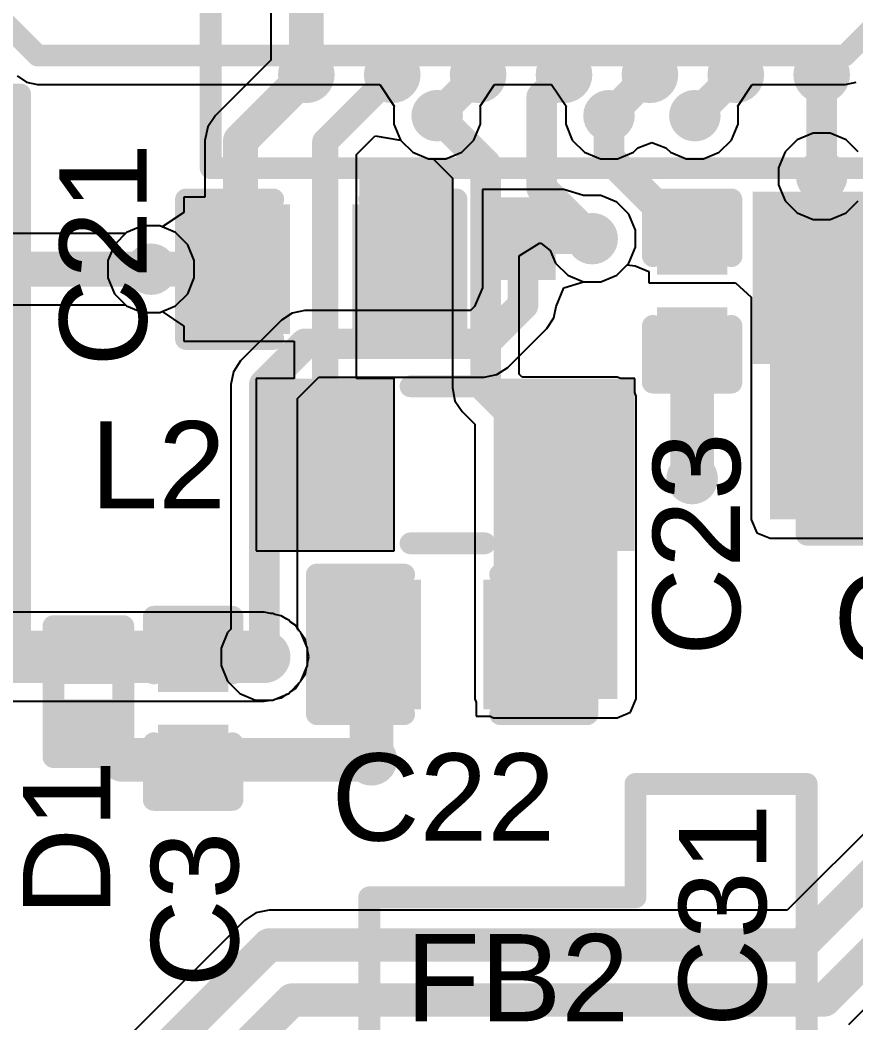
# Model space of a CAD drawing. Header units: millimetres. Extents: x -8 to 96, y -10 to 27.
# Drawn here: x 2.62 to 7.48, y 9.81 to 15.65 of the extents above; entities that cross this region are included whole.
import ezdxf

# ---------------------------------------------------------------- set-up
doc = ezdxf.new("R2010")
doc.units = ezdxf.units.MM
for name, color, linetype in [('BottomLayer', 5, 'Continuous'), ('BottomPaste', 16, 'Continuous'), ('BottomSolder', 6, 'Continuous'), ('TopLayer', 1, 'Continuous'), ('TopOverlay', 2, 'Continuous'), ('TopPaste', 8, 'Continuous'), ('TopSolder', 216, 'Continuous'), ('ViaHoleLayer', 16, 'Continuous')]:
    doc.layers.add(name, color=color, linetype=linetype)
doc.styles.add('Arial', font='arial.ttf', dxfattribs={"height": 0.2})

# ---------------------------------------------------------------- blocks, each defined once
blk = doc.blocks.new('82_VFBGA_10')
at = {"layer": 'TopLayer'}
h = blk.add_hatch(color=1, dxfattribs=at)
edge = h.paths.add_edge_path()
edge.add_arc((-2.25, -2.25), 0.11, 0, 360)
h = blk.add_hatch(color=1, dxfattribs=at)
edge = h.paths.add_edge_path()
edge.add_arc((-1.75, -2.25), 0.11, 0, 360)
h = blk.add_hatch(color=1, dxfattribs=at)
edge = h.paths.add_edge_path()
edge.add_arc((-1.25, -2.25), 0.11, 0, 360)
h = blk.add_hatch(color=1, dxfattribs=at)
edge = h.paths.add_edge_path()
edge.add_arc((-0.75, -2.25), 0.11, 0, 360)
h = blk.add_hatch(color=1, dxfattribs=at)
edge = h.paths.add_edge_path()
edge.add_arc((-0.25, -2.25), 0.11, 0, 360)
h = blk.add_hatch(color=1, dxfattribs=at)
edge = h.paths.add_edge_path()
edge.add_arc((0.25, -2.25), 0.11, 0, 360)
h = blk.add_hatch(color=1, dxfattribs=at)
edge = h.paths.add_edge_path()
edge.add_arc((0.75, -2.25), 0.11, 0, 360)
at = {"layer": 'TopPaste'}
h = blk.add_hatch(color=8, dxfattribs=at)
edge = h.paths.add_edge_path()
edge.add_arc((-2.25, -2.25), 0.11, 0, 360)
h = blk.add_hatch(color=8, dxfattribs=at)
edge = h.paths.add_edge_path()
edge.add_arc((-1.75, -2.25), 0.11, 0, 360)
h = blk.add_hatch(color=8, dxfattribs=at)
edge = h.paths.add_edge_path()
edge.add_arc((-1.25, -2.25), 0.11, 0, 360)
h = blk.add_hatch(color=8, dxfattribs=at)
edge = h.paths.add_edge_path()
edge.add_arc((-0.75, -2.25), 0.11, 0, 360)
h = blk.add_hatch(color=8, dxfattribs=at)
edge = h.paths.add_edge_path()
edge.add_arc((-0.25, -2.25), 0.11, 0, 360)
h = blk.add_hatch(color=8, dxfattribs=at)
edge = h.paths.add_edge_path()
edge.add_arc((0.25, -2.25), 0.11, 0, 360)
h = blk.add_hatch(color=8, dxfattribs=at)
edge = h.paths.add_edge_path()
edge.add_arc((0.75, -2.25), 0.11, 0, 360)
at = {"layer": 'TopSolder'}
h = blk.add_hatch(color=216, dxfattribs=at)
edge = h.paths.add_edge_path()
edge.add_arc((-2.25, -2.25), 0.165, 0, 360)
h = blk.add_hatch(color=216, dxfattribs=at)
edge = h.paths.add_edge_path()
edge.add_arc((-1.75, -2.25), 0.165, 0, 360)
h = blk.add_hatch(color=216, dxfattribs=at)
edge = h.paths.add_edge_path()
edge.add_arc((-1.25, -2.25), 0.165, 0, 360)
h = blk.add_hatch(color=216, dxfattribs=at)
edge = h.paths.add_edge_path()
edge.add_arc((-0.75, -2.25), 0.165, 0, 360)
h = blk.add_hatch(color=216, dxfattribs=at)
edge = h.paths.add_edge_path()
edge.add_arc((-0.25, -2.25), 0.165, 0, 360)
h = blk.add_hatch(color=216, dxfattribs=at)
edge = h.paths.add_edge_path()
edge.add_arc((0.25, -2.25), 0.165, 0, 360)
h = blk.add_hatch(color=216, dxfattribs=at)
edge = h.paths.add_edge_path()
edge.add_arc((0.75, -2.25), 0.165, 0, 360)
at = {"layer": 'TopOverlay', "const_width": 0.127}
for points in [[(-2.8067, -2.794), (-2.8067, 2.8067)], [(-2.8067, -2.794), (2.7686, -2.794)]]:
    blk.add_lwpolyline(points, dxfattribs=at)
at = {"layer": 'TopOverlay', "const_width": 0.0635}
blk.add_lwpolyline([(-2.8384, -2.794, 1), (-2.775, -2.794, 1)], format="xyb", close=True, dxfattribs=at)
blk.add_lwpolyline([(-2.8384, -2.794, 1), (-2.775, -2.794, 1)], format="xyb", close=True, dxfattribs=at)
blk = doc.blocks.new('B3U_1000P_11')
at = {"layer": 'TopLayer'}
for points in [[(-2.11, 0.86), (-1.29, 0.86), (-1.29, -0.86), (-2.11, -0.86)], [(1.29, 0.86), (2.11, 0.86), (2.11, -0.86), (1.29, -0.86)]]:
    blk.add_hatch(color=1, dxfattribs=at).paths.add_polyline_path(points)
at = {"layer": 'TopPaste'}
for points in [[(-2.11, 0.86), (-1.29, 0.86), (-1.29, -0.86), (-2.11, -0.86)], [(1.29, 0.86), (2.11, 0.86), (2.11, -0.86), (1.29, -0.86)]]:
    blk.add_hatch(color=8, dxfattribs=at).paths.add_polyline_path(points)
at = {"layer": 'TopSolder'}
for points in [[(-2.2116, 0.9616), (-1.1884, 0.9616), (-1.1884, -0.9616), (-2.2116, -0.9616)], [(1.1884, 0.9616), (2.2116, 0.9616), (2.2116, -0.9616), (1.1884, -0.9616)]]:
    blk.add_hatch(color=216, dxfattribs=at).paths.add_polyline_path(points)
at = {"layer": 'TopOverlay', "const_width": 0.127}
for points in [[(-1.5748, 1.016), (-1.5748, 1.2954)], [(1.5748, 1.2954), (-1.5748, 1.2954)], [(1.5748, 1.016), (1.5748, 1.2954)], [(-1.5748, -1.2954), (-1.5748, -1.016)], [(1.5748, -1.2954), (1.5748, -1.016)], [(1.5748, -1.2954), (-1.5748, -1.2954)]]:
    blk.add_lwpolyline(points, dxfattribs=at)
at = {"layer": 'TopOverlay'}
for points, const_width in [([(-1.6065, 1.2954, 1), (-1.5431, 1.2954, 1)], 0.0635), ([(-1.6065, 1.2954, 1), (-1.5431, 1.2954, 1)], 0.0635), ([(1.5431, 1.2954, 1), (1.6066, 1.2954, 1)], 0.0635), ([(1.5431, 1.2954, 1), (1.6066, 1.2954, 1)], 0.0635), ([(-1.6065, 1.016, 1), (-1.5431, 1.016, 1)], 0.0635), ([(1.5431, 1.016, 1), (1.6066, 1.016, 1)], 0.0635), ([(0.6411, 0, 1), (-0.6411, 0, 1)], 0.254), ([(-0.7046, 0, 1), (-0.5776, 0, 1)], 0.127), ([(0.5776, 0, 1), (0.7046, 0, 1)], 0.127), ([(-1.6065, -1.016, 1), (-1.5431, -1.016, 1)], 0.0635), ([(1.5431, -1.016, 1), (1.6066, -1.016, 1)], 0.0635), ([(-1.6065, -1.2954, 1), (-1.5431, -1.2954, 1)], 0.0635), ([(-1.6065, -1.2954, 1), (-1.5431, -1.2954, 1)], 0.0635), ([(1.5431, -1.2954, 1), (1.6066, -1.2954, 1)], 0.0635), ([(1.5431, -1.2954, 1), (1.6066, -1.2954, 1)], 0.0635)]:
    blk.add_lwpolyline(points, format="xyb", close=True, dxfattribs=dict(at, const_width=const_width))
blk = doc.blocks.new('R___0201_B_39')
at = {"layer": 'BottomLayer'}
for points in [[(-0.41, 0.185), (-0.14, 0.185), (-0.14, -0.185), (-0.41, -0.185)], [(0.14, 0.185), (0.41, 0.185), (0.41, -0.185), (0.14, -0.185)]]:
    blk.add_hatch(color=5, dxfattribs=at).paths.add_polyline_path(points)
at = {"layer": 'BottomPaste'}
for points in [[(-0.41, 0.185), (-0.14, 0.185), (-0.14, -0.185), (-0.41, -0.185)], [(0.14, 0.185), (0.41, 0.185), (0.41, -0.185), (0.14, -0.185)]]:
    blk.add_hatch(color=16, dxfattribs=at).paths.add_polyline_path(points)
at = {"layer": 'BottomSolder'}
for points in [[(-0.465, 0.24), (-0.085, 0.24), (-0.085, -0.24), (-0.465, -0.24)], [(0.085, 0.24), (0.465, 0.24), (0.465, -0.24), (0.085, -0.24)]]:
    blk.add_hatch(color=6, dxfattribs=at).paths.add_polyline_path(points)
blk = doc.blocks.new('IND_0603__1608_M_______42')
at = {"layer": 'TopLayer'}
for points in [[(-1, 0.4), (-0.4, 0.4), (-0.4, -0.4), (-1, -0.4)], [(0.4, 0.4), (1, 0.4), (1, -0.4), (0.4, -0.4)]]:
    blk.add_hatch(color=1, dxfattribs=at).paths.add_polyline_path(points)
at = {"layer": 'TopPaste'}
for points in [[(-1, 0.4), (-0.4, 0.4), (-0.4, -0.4), (-1, -0.4)], [(0.4, 0.4), (1, 0.4), (1, -0.4), (0.4, -0.4)]]:
    blk.add_hatch(color=8, dxfattribs=at).paths.add_polyline_path(points)
at = {"layer": 'TopSolder'}
for points in [[(-1.1016, 0.5016), (-0.2984, 0.5016), (-0.2984, -0.5016), (-1.1016, -0.5016)], [(0.2984, 0.5016), (1.1016, 0.5016), (1.1016, -0.5016), (0.2984, -0.5016)]]:
    blk.add_hatch(color=216, dxfattribs=at).paths.add_polyline_path(points)
at = {"layer": 'TopOverlay', "const_width": 0.127}
for points in [[(0.2286, 0.4572), (-0.2032, 0.4572)], [(0.2286, -0.4572), (-0.2032, -0.4572)]]:
    blk.add_lwpolyline(points, dxfattribs=at)
at = {"layer": 'TopOverlay', "const_width": 0.0635}
for points in [[(-0.2349, 0.4572, 1), (-0.1714, 0.4572, 1)], [(0.1968, 0.4572, 1), (0.2604, 0.4572, 1)], [(-0.2349, -0.4572, 1), (-0.1714, -0.4572, 1)], [(0.1968, -0.4572, 1), (0.2604, -0.4572, 1)]]:
    blk.add_lwpolyline(points, format="xyb", close=True, dxfattribs=at)
blk = doc.blocks.new('IND_0603__1608_M_______43')
at = {"layer": 'TopLayer'}
for points in [[(-1, 0.4), (-0.4, 0.4), (-0.4, -0.4), (-1, -0.4)], [(0.4, 0.4), (1, 0.4), (1, -0.4), (0.4, -0.4)]]:
    blk.add_hatch(color=1, dxfattribs=at).paths.add_polyline_path(points)
at = {"layer": 'TopPaste'}
for points in [[(-1, 0.4), (-0.4, 0.4), (-0.4, -0.4), (-1, -0.4)], [(0.4, 0.4), (1, 0.4), (1, -0.4), (0.4, -0.4)]]:
    blk.add_hatch(color=8, dxfattribs=at).paths.add_polyline_path(points)
at = {"layer": 'TopSolder'}
for points in [[(-1.1016, 0.5016), (-0.2984, 0.5016), (-0.2984, -0.5016), (-1.1016, -0.5016)], [(0.2984, 0.5016), (1.1016, 0.5016), (1.1016, -0.5016), (0.2984, -0.5016)]]:
    blk.add_hatch(color=216, dxfattribs=at).paths.add_polyline_path(points)
at = {"layer": 'TopOverlay', "const_width": 0.127}
for points in [[(-0.2032, 0.4572), (0.2286, 0.4572)], [(-0.2032, -0.4572), (0.2286, -0.4572)]]:
    blk.add_lwpolyline(points, dxfattribs=at)
at = {"layer": 'TopOverlay', "const_width": 0.0635}
for points in [[(-0.2349, 0.4572, 1), (-0.1714, 0.4572, 1)], [(0.1968, 0.4572, 1), (0.2604, 0.4572, 1)], [(-0.2349, -0.4572, 1), (-0.1714, -0.4572, 1)], [(0.1968, -0.4572, 1), (0.2604, -0.4572, 1)]]:
    blk.add_lwpolyline(points, format="xyb", close=True, dxfattribs=at)
blk = doc.blocks.new('DSN0603_2_54')
at = {"layer": 'TopLayer'}
for points in [[(-0.3, 0.12), (-0.1, 0.12), (-0.1, -0.12), (-0.3, -0.12)], [(0.1, 0.12), (0.3, 0.12), (0.3, -0.12), (0.1, -0.12)]]:
    blk.add_hatch(color=1, dxfattribs=at).paths.add_polyline_path(points)
at = {"layer": 'TopPaste'}
for points in [[(-0.3, 0.12), (-0.1, 0.12), (-0.1, -0.12), (-0.3, -0.12)], [(0.1, 0.12), (0.3, 0.12), (0.3, -0.12), (0.1, -0.12)]]:
    blk.add_hatch(color=8, dxfattribs=at).paths.add_polyline_path(points)
at = {"layer": 'TopSolder'}
for points in [[(-0.355, 0.175), (-0.045, 0.175), (-0.045, -0.175), (-0.355, -0.175)], [(0.045, 0.175), (0.355, 0.175), (0.355, -0.175), (0.045, -0.175)]]:
    blk.add_hatch(color=216, dxfattribs=at).paths.add_polyline_path(points)
at = {"layer": 'TopOverlay', "const_width": 0.127}
for points in [[(-0.381, 0.2032), (0.381, 0.2032)], [(-0.381, 0.2032), (-0.381, -0.2032)], [(0.381, 0.2032), (0.381, -0.2032)], [(-0.381, -0.2032), (0.381, -0.2032)]]:
    blk.add_lwpolyline(points, dxfattribs=at)
at = {"layer": 'TopOverlay', "const_width": 0.0635}
for points in [[(-0.4128, 0.2032, 1), (-0.3493, 0.2032, 1)], [(-0.4128, 0.2032, 1), (-0.3493, 0.2032, 1)], [(0.3493, 0.2032, 1), (0.4128, 0.2032, 1)], [(0.3493, 0.2032, 1), (0.4128, 0.2032, 1)], [(-0.4128, -0.2032, 1), (-0.3493, -0.2032, 1)], [(-0.4128, -0.2032, 1), (-0.3493, -0.2032, 1)], [(0.3493, -0.2032, 1), (0.4128, -0.2032, 1)], [(0.3493, -0.2032, 1), (0.4128, -0.2032, 1)]]:
    blk.add_lwpolyline(points, format="xyb", close=True, dxfattribs=at)
blk = doc.blocks.new('C___0402_63')
at = {"layer": 'TopLayer'}
for points in [[(-0.6985, -0.3175), (-0.6985, 0.3175), (-0.2413, 0.3175), (-0.2413, -0.3175)], [(0.2413, -0.3175), (0.2413, 0.3175), (0.6985, 0.3175), (0.6985, -0.3175)]]:
    blk.add_hatch(color=1, dxfattribs=at).paths.add_polyline_path(points)
at = {"layer": 'TopPaste'}
for points in [[(-0.6985, -0.3175), (-0.6985, 0.3175), (-0.2413, 0.3175), (-0.2413, -0.3175)], [(0.2413, -0.3175), (0.2413, 0.3175), (0.6985, 0.3175), (0.6985, -0.3175)]]:
    blk.add_hatch(color=8, dxfattribs=at).paths.add_polyline_path(points)
at = {"layer": 'TopSolder'}
for points in [[(-0.7585, -0.3775), (-0.7585, 0.3775), (-0.1813, 0.3775), (-0.1813, -0.3775)], [(0.1813, -0.3775), (0.1813, 0.3775), (0.7585, 0.3775), (0.7585, -0.3775)]]:
    blk.add_hatch(color=216, dxfattribs=at).paths.add_polyline_path(points)
at = {"layer": 'TopOverlay', "const_width": 0.127}
for points in [[(-0.2794, 0.4064), (-0.7874, 0.4064)], [(-0.7874, 0.4064), (-0.7874, -0.4064)], [(0.7874, 0.4064), (0.2794, 0.4064)], [(0.7874, 0.4064), (0.7874, -0.4064)], [(-0.2794, -0.4064), (-0.7874, -0.4064)], [(0.7874, -0.4064), (0.2794, -0.4064)]]:
    blk.add_lwpolyline(points, dxfattribs=at)
at = {"layer": 'TopOverlay', "const_width": 0.0635}
for points in [[(-0.8191, 0.4064, 1), (-0.7556, 0.4064, 1)], [(-0.8191, 0.4064, 1), (-0.7556, 0.4064, 1)], [(-0.3111, 0.4064, 1), (-0.2477, 0.4064, 1)], [(0.2477, 0.4064, 1), (0.3111, 0.4064, 1)], [(0.7556, 0.4064, 1), (0.8191, 0.4064, 1)], [(0.7556, 0.4064, 1), (0.8191, 0.4064, 1)], [(-0.8191, -0.4064, 1), (-0.7556, -0.4064, 1)], [(-0.8191, -0.4064, 1), (-0.7556, -0.4064, 1)], [(-0.3111, -0.4064, 1), (-0.2477, -0.4064, 1)], [(0.2477, -0.4064, 1), (0.3111, -0.4064, 1)], [(0.7556, -0.4064, 1), (0.8191, -0.4064, 1)], [(0.7556, -0.4064, 1), (0.8191, -0.4064, 1)]]:
    blk.add_lwpolyline(points, format="xyb", close=True, dxfattribs=at)
blk = doc.blocks.new('C___0201_64')
at = {"layer": 'TopLayer'}
for points in [[(-0.45, 0.15), (-0.15, 0.15), (-0.15, -0.15), (-0.45, -0.15)], [(0.15, 0.15), (0.45, 0.15), (0.45, -0.15), (0.15, -0.15)]]:
    blk.add_hatch(color=1, dxfattribs=at).paths.add_polyline_path(points)
at = {"layer": 'TopPaste'}
for points in [[(-0.45, 0.15), (-0.15, 0.15), (-0.15, -0.15), (-0.45, -0.15)], [(0.15, 0.15), (0.45, 0.15), (0.45, -0.15), (0.15, -0.15)]]:
    blk.add_hatch(color=8, dxfattribs=at).paths.add_polyline_path(points)
at = {"layer": 'TopSolder'}
for points in [[(-0.505, 0.205), (-0.095, 0.205), (-0.095, -0.205), (-0.505, -0.205)], [(0.095, 0.205), (0.505, 0.205), (0.505, -0.205), (0.095, -0.205)]]:
    blk.add_hatch(color=216, dxfattribs=at).paths.add_polyline_path(points)
at = {"layer": 'TopOverlay', "const_width": 0.127}
for points in [[(-0.5334, 0.2286), (-0.2032, 0.2286)], [(-0.5334, 0.2286), (-0.5334, -0.2286)], [(0.2032, 0.2286), (0.5334, 0.2286)], [(0.5334, 0.2286), (0.5334, -0.2286)], [(-0.5334, -0.2286), (-0.2032, -0.2286)], [(0.2032, -0.2286), (0.5334, -0.2286)]]:
    blk.add_lwpolyline(points, dxfattribs=at)
at = {"layer": 'TopOverlay', "const_width": 0.0635}
for points in [[(-0.5651, 0.2286, 1), (-0.5016, 0.2286, 1)], [(-0.5651, 0.2286, 1), (-0.5016, 0.2286, 1)], [(-0.2349, 0.2286, 1), (-0.1714, 0.2286, 1)], [(0.1714, 0.2286, 1), (0.2349, 0.2286, 1)], [(0.5016, 0.2286, 1), (0.5651, 0.2286, 1)], [(0.5016, 0.2286, 1), (0.5651, 0.2286, 1)], [(-0.5651, -0.2286, 1), (-0.5016, -0.2286, 1)], [(-0.5651, -0.2286, 1), (-0.5016, -0.2286, 1)], [(-0.2349, -0.2286, 1), (-0.1714, -0.2286, 1)], [(0.1714, -0.2286, 1), (0.2349, -0.2286, 1)], [(0.5016, -0.2286, 1), (0.5651, -0.2286, 1)], [(0.5016, -0.2286, 1), (0.5651, -0.2286, 1)]]:
    blk.add_lwpolyline(points, format="xyb", close=True, dxfattribs=at)
blk = doc.blocks.new('C___0402_65')
at = {"layer": 'TopLayer'}
for points in [[(-0.6985, -0.3175), (-0.6985, 0.3175), (-0.2413, 0.3175), (-0.2413, -0.3175)], [(0.2413, -0.3175), (0.2413, 0.3175), (0.6985, 0.3175), (0.6985, -0.3175)]]:
    blk.add_hatch(color=1, dxfattribs=at).paths.add_polyline_path(points)
at = {"layer": 'TopPaste'}
for points in [[(-0.6985, -0.3175), (-0.6985, 0.3175), (-0.2413, 0.3175), (-0.2413, -0.3175)], [(0.2413, -0.3175), (0.2413, 0.3175), (0.6985, 0.3175), (0.6985, -0.3175)]]:
    blk.add_hatch(color=8, dxfattribs=at).paths.add_polyline_path(points)
at = {"layer": 'TopSolder'}
for points in [[(-0.7585, -0.3775), (-0.7585, 0.3775), (-0.1813, 0.3775), (-0.1813, -0.3775)], [(0.1813, -0.3775), (0.1813, 0.3775), (0.7585, 0.3775), (0.7585, -0.3775)]]:
    blk.add_hatch(color=216, dxfattribs=at).paths.add_polyline_path(points)
at = {"layer": 'TopOverlay', "const_width": 0.127}
for points in [[(-0.7874, 0.4064), (-0.2794, 0.4064)], [(-0.7874, -0.4064), (-0.7874, 0.4064)], [(0.2794, 0.4064), (0.7874, 0.4064)], [(0.7874, -0.4064), (0.7874, 0.4064)], [(-0.7874, -0.4064), (-0.2794, -0.4064)], [(0.2794, -0.4064), (0.7874, -0.4064)]]:
    blk.add_lwpolyline(points, dxfattribs=at)
at = {"layer": 'TopOverlay', "const_width": 0.0635}
for points in [[(-0.8191, 0.4064, 1), (-0.7556, 0.4064, 1)], [(-0.8191, 0.4064, 1), (-0.7556, 0.4064, 1)], [(-0.3111, 0.4064, 1), (-0.2477, 0.4064, 1)], [(0.2477, 0.4064, 1), (0.3111, 0.4064, 1)], [(0.7556, 0.4064, 1), (0.8191, 0.4064, 1)], [(0.7556, 0.4064, 1), (0.8191, 0.4064, 1)], [(-0.8191, -0.4064, 1), (-0.7556, -0.4064, 1)], [(-0.8191, -0.4064, 1), (-0.7556, -0.4064, 1)], [(-0.3111, -0.4064, 1), (-0.2477, -0.4064, 1)], [(0.2477, -0.4064, 1), (0.3111, -0.4064, 1)], [(0.7556, -0.4064, 1), (0.8191, -0.4064, 1)], [(0.7556, -0.4064, 1), (0.8191, -0.4064, 1)]]:
    blk.add_lwpolyline(points, format="xyb", close=True, dxfattribs=at)
blk = doc.blocks.new('C___0402_66')
at = {"layer": 'TopLayer'}
for points in [[(-0.6985, -0.3175), (-0.6985, 0.3175), (-0.2413, 0.3175), (-0.2413, -0.3175)], [(0.2413, -0.3175), (0.2413, 0.3175), (0.6985, 0.3175), (0.6985, -0.3175)]]:
    blk.add_hatch(color=1, dxfattribs=at).paths.add_polyline_path(points)
at = {"layer": 'TopPaste'}
for points in [[(-0.6985, -0.3175), (-0.6985, 0.3175), (-0.2413, 0.3175), (-0.2413, -0.3175)], [(0.2413, -0.3175), (0.2413, 0.3175), (0.6985, 0.3175), (0.6985, -0.3175)]]:
    blk.add_hatch(color=8, dxfattribs=at).paths.add_polyline_path(points)
at = {"layer": 'TopSolder'}
for points in [[(-0.7585, -0.3775), (-0.7585, 0.3775), (-0.1813, 0.3775), (-0.1813, -0.3775)], [(0.1813, -0.3775), (0.1813, 0.3775), (0.7585, 0.3775), (0.7585, -0.3775)]]:
    blk.add_hatch(color=216, dxfattribs=at).paths.add_polyline_path(points)
at = {"layer": 'TopOverlay', "const_width": 0.127}
for points in [[(-0.2794, 0.4064), (-0.7874, 0.4064)], [(-0.7874, 0.4064), (-0.7874, -0.4064)], [(0.7874, 0.4064), (0.2794, 0.4064)], [(0.7874, 0.4064), (0.7874, -0.4064)], [(-0.2794, -0.4064), (-0.7874, -0.4064)], [(0.7874, -0.4064), (0.2794, -0.4064)]]:
    blk.add_lwpolyline(points, dxfattribs=at)
at = {"layer": 'TopOverlay', "const_width": 0.0635}
for points in [[(-0.8191, 0.4064, 1), (-0.7556, 0.4064, 1)], [(-0.8191, 0.4064, 1), (-0.7556, 0.4064, 1)], [(-0.3111, 0.4064, 1), (-0.2477, 0.4064, 1)], [(0.2477, 0.4064, 1), (0.3111, 0.4064, 1)], [(0.7556, 0.4064, 1), (0.8191, 0.4064, 1)], [(0.7556, 0.4064, 1), (0.8191, 0.4064, 1)], [(-0.8191, -0.4064, 1), (-0.7556, -0.4064, 1)], [(-0.8191, -0.4064, 1), (-0.7556, -0.4064, 1)], [(-0.3111, -0.4064, 1), (-0.2477, -0.4064, 1)], [(0.2477, -0.4064, 1), (0.3111, -0.4064, 1)], [(0.7556, -0.4064, 1), (0.8191, -0.4064, 1)], [(0.7556, -0.4064, 1), (0.8191, -0.4064, 1)]]:
    blk.add_lwpolyline(points, format="xyb", close=True, dxfattribs=at)
blk = doc.blocks.new('CAP_0201_82')
at = {"layer": 'TopLayer'}
for points in [[(-0.45, 0.15), (-0.15, 0.15), (-0.15, -0.15), (-0.45, -0.15)], [(0.15, 0.15), (0.45, 0.15), (0.45, -0.15), (0.15, -0.15)]]:
    blk.add_hatch(color=1, dxfattribs=at).paths.add_polyline_path(points)
at = {"layer": 'TopPaste'}
for points in [[(-0.45, 0.15), (-0.15, 0.15), (-0.15, -0.15), (-0.45, -0.15)], [(0.15, 0.15), (0.45, 0.15), (0.45, -0.15), (0.15, -0.15)]]:
    blk.add_hatch(color=8, dxfattribs=at).paths.add_polyline_path(points)
at = {"layer": 'TopSolder'}
for points in [[(-0.505, 0.205), (-0.095, 0.205), (-0.095, -0.205), (-0.505, -0.205)], [(0.095, 0.205), (0.505, 0.205), (0.505, -0.205), (0.095, -0.205)]]:
    blk.add_hatch(color=216, dxfattribs=at).paths.add_polyline_path(points)
at = {"layer": 'TopOverlay', "const_width": 0.127}
for points in [[(-0.5334, 0.2286), (-0.5334, -0.2286)], [(-0.5334, 0.2286), (-0.2032, 0.2286)], [(0.2032, 0.2286), (0.5334, 0.2286)], [(0.5334, 0.2286), (0.5334, -0.2286)], [(-0.5334, -0.2286), (-0.2032, -0.2286)], [(0.2032, -0.2286), (0.5334, -0.2286)]]:
    blk.add_lwpolyline(points, dxfattribs=at)
at = {"layer": 'TopOverlay', "const_width": 0.0635}
for points in [[(-0.5651, 0.2286, 1), (-0.5016, 0.2286, 1)], [(-0.5651, 0.2286, 1), (-0.5016, 0.2286, 1)], [(-0.2349, 0.2286, 1), (-0.1714, 0.2286, 1)], [(0.1714, 0.2286, 1), (0.2349, 0.2286, 1)], [(0.5016, 0.2286, 1), (0.5651, 0.2286, 1)], [(0.5016, 0.2286, 1), (0.5651, 0.2286, 1)], [(-0.5651, -0.2286, 1), (-0.5016, -0.2286, 1)], [(-0.5651, -0.2286, 1), (-0.5016, -0.2286, 1)], [(-0.2349, -0.2286, 1), (-0.1714, -0.2286, 1)], [(0.1714, -0.2286, 1), (0.2349, -0.2286, 1)], [(0.5016, -0.2286, 1), (0.5651, -0.2286, 1)], [(0.5016, -0.2286, 1), (0.5651, -0.2286, 1)]]:
    blk.add_lwpolyline(points, format="xyb", close=True, dxfattribs=at)

msp = doc.modelspace()

# ---------------------------------------------------------------- hatches: boundary and pattern name
at = {"layer": 'BottomLayer'}
h = msp.add_hatch(color=5, dxfattribs=at)
edge = h.paths.add_edge_path()
edge.add_arc((5.0435, 15.0895), 0.15, 0, 360)
h = msp.add_hatch(color=5, dxfattribs=at)
edge = h.paths.add_edge_path()
edge.add_arc((6.0435, 15.0895), 0.15, 0, 360)
h = msp.add_hatch(color=5, dxfattribs=at)
edge = h.paths.add_edge_path()
edge.add_arc((6.5435, 15.0895), 0.15, 0, 360)
h = msp.add_hatch(color=5, dxfattribs=at)
edge = h.paths.add_edge_path()
edge.add_arc((7.2818, 14.7363), 0.15, 0, 360)
msp.add_hatch(color=5, dxfattribs=at).paths.add_polyline_path([(4.5897, 14.1884), (5.1285, 14.1884), (5.1285, 14.7683), (4.5897, 14.7683)])
h = msp.add_hatch(color=5, dxfattribs=at)
edge = h.paths.add_edge_path()
edge.add_arc((4.7552, 14.6117), 0.15, 0, 360)
h = msp.add_hatch(color=5, dxfattribs=at)
edge = h.paths.add_edge_path()
edge.add_arc((5.946, 14.3734), 0.15, 0, 360)
h = msp.add_hatch(color=5, dxfattribs=at)
edge = h.paths.add_edge_path()
edge.add_arc((3.3782, 14.1956), 0.15, 0, 360)
h = msp.add_hatch(color=5, dxfattribs=at)
edge = h.paths.add_edge_path()
edge.add_arc((6.5278, 12.9764), 0.15, 0, 360)
h = msp.add_hatch(color=5, dxfattribs=at)
edge = h.paths.add_edge_path()
edge.add_arc((4.0368, 11.9386), 0.15, 0, 360)
h = msp.add_hatch(color=5, dxfattribs=at)
edge = h.paths.add_edge_path()
edge.add_arc((4.6609, 11.3386), 0.15, 0, 360)
at = {"layer": 'TopLayer'}
h = msp.add_hatch(color=1, dxfattribs=at)
edge = h.paths.add_edge_path()
edge.add_arc((5.0435, 15.0895), 0.15, 0, 360)
h = msp.add_hatch(color=1, dxfattribs=at)
edge = h.paths.add_edge_path()
edge.add_arc((6.0435, 15.0895), 0.15, 0, 360)
h = msp.add_hatch(color=1, dxfattribs=at)
edge = h.paths.add_edge_path()
edge.add_arc((6.5435, 15.0895), 0.15, 0, 360)
h = msp.add_hatch(color=1, dxfattribs=at)
edge = h.paths.add_edge_path()
edge.add_arc((7.2818, 14.7363), 0.15, 0, 360)
h = msp.add_hatch(color=1, dxfattribs=at)
edge = h.paths.add_edge_path()
edge.add_arc((4.7552, 14.6117), 0.15, 0, 360)
for points in [[(4.6101, 13.8781), (5.0673, 13.8781), (5.0673, 14.7724), (4.6101, 14.7724)], [(6.9818, 12.7391), (7.7405, 12.7391), (7.7405, 14.5448), (6.9818, 14.5448)], [(5.3721, 11.6937), (6.0918, 11.6937), (6.0918, 13.4566), (5.3721, 13.4566)]]:
    msp.add_hatch(color=1, dxfattribs=at).paths.add_polyline_path(points)
h = msp.add_hatch(color=1, dxfattribs=at)
edge = h.paths.add_edge_path()
edge.add_arc((5.946, 14.3734), 0.15, 0, 360)
h = msp.add_hatch(color=1, dxfattribs=at)
edge = h.paths.add_edge_path()
edge.add_arc((3.3782, 14.1956), 0.15, 0, 360)
h = msp.add_hatch(color=1, dxfattribs=at)
edge = h.paths.add_edge_path()
edge.add_arc((6.5278, 12.9764), 0.15, 0, 360)
h = msp.add_hatch(color=1, dxfattribs=at)
edge = h.paths.add_edge_path()
edge.add_arc((4.0368, 11.9386), 0.15, 0, 360)
h = msp.add_hatch(color=1, dxfattribs=at)
edge = h.paths.add_edge_path()
edge.add_arc((4.6609, 11.3386), 0.15, 0, 360)
at = {"layer": 'ViaHoleLayer'}
h = msp.add_hatch(color=16, dxfattribs=at)
edge = h.paths.add_edge_path()
edge.add_arc((5.0435, 15.0895), 0.075, 0, 360)
h = msp.add_hatch(color=16, dxfattribs=at)
edge = h.paths.add_edge_path()
edge.add_arc((6.0435, 15.0895), 0.075, 0, 360)
h = msp.add_hatch(color=16, dxfattribs=at)
edge = h.paths.add_edge_path()
edge.add_arc((6.5435, 15.0895), 0.075, 0, 360)
h = msp.add_hatch(color=16, dxfattribs=at)
edge = h.paths.add_edge_path()
edge.add_arc((7.2818, 14.7363), 0.075, 0, 360)
h = msp.add_hatch(color=16, dxfattribs=at)
edge = h.paths.add_edge_path()
edge.add_arc((4.7552, 14.6117), 0.075, 0, 360)
h = msp.add_hatch(color=16, dxfattribs=at)
edge = h.paths.add_edge_path()
edge.add_arc((5.946, 14.3734), 0.075, 0, 360)
h = msp.add_hatch(color=16, dxfattribs=at)
edge = h.paths.add_edge_path()
edge.add_arc((3.3782, 14.1956), 0.075, 0, 360)
h = msp.add_hatch(color=16, dxfattribs=at)
edge = h.paths.add_edge_path()
edge.add_arc((6.5278, 12.9764), 0.075, 0, 360)
h = msp.add_hatch(color=16, dxfattribs=at)
edge = h.paths.add_edge_path()
edge.add_arc((4.0368, 11.9386), 0.075, 0, 360)
h = msp.add_hatch(color=16, dxfattribs=at)
edge = h.paths.add_edge_path()
edge.add_arc((4.6609, 11.3386), 0.075, 0, 360)

# ---------------------------------------------------------------- linework, layer by layer
at = {"layer": 'BottomLayer'}
for p, q in [((2.5988, 15.3212), (2.6534, 15.2847)), ((2.6534, 15.2847), (2.7178, 15.2719)), ((2.7178, 15.2719), (4.7093, 15.2719)), ((4.7093, 15.2719), (4.7941, 15.1449)), ((5.2929, 15.1449), (5.3778, 15.2719)), ((5.3778, 15.2719), (5.7093, 15.2719)), ((5.7093, 15.2719), (5.7941, 15.1449)), ((6.7929, 15.1449), (6.8778, 15.2719)), ((6.8778, 15.2719), (7.4176, 15.2719)), ((7.4176, 15.2719), (7.4821, 15.2847)), ((4.7941, 15.1449), (4.7919, 15.1396)), ((4.7919, 15.1396), (4.7919, 15.0395)), ((5.2951, 15.1396), (5.2929, 15.1449)), ((5.2951, 15.0395), (5.2951, 15.1396)), ((5.7941, 15.1449), (5.7919, 15.1396)), ((5.7919, 15.1396), (5.7919, 15.0395)), ((6.7951, 15.1396), (6.7929, 15.1449)), ((6.7951, 15.0395), (6.7951, 15.1396)), ((4.7919, 15.0395), (4.8302, 14.947)), ((5.2568, 14.947), (5.2951, 15.0395)), ((5.7919, 15.0395), (5.8302, 14.947)), ((6.7568, 14.947), (6.7951, 15.0395)), ((7.1393, 14.9496), (7.0685, 14.8788)), ((7.2318, 14.9879), (7.1393, 14.9496)), ((7.3319, 14.9879), (7.2318, 14.9879)), ((7.4243, 14.9496), (7.3319, 14.9879)), ((7.4951, 14.8788), (7.4243, 14.9496)), ((4.8302, 14.947), (4.901, 14.8762)), ((5.1861, 14.8762), (5.2568, 14.947)), ((5.8302, 14.947), (5.901, 14.8762)), ((6.1861, 14.8762), (6.2115, 14.9017)), ((6.2115, 14.9017), (6.2935, 14.933)), ((6.2935, 14.933), (6.3755, 14.9017)), ((6.3755, 14.9017), (6.401, 14.8762)), ((6.686, 14.8762), (6.7568, 14.947)), ((4.901, 14.8762), (4.9935, 14.8379)), ((4.9935, 14.8379), (5.0936, 14.8379)), ((5.0936, 14.8379), (5.1861, 14.8762)), ((5.901, 14.8762), (5.9935, 14.8379)), ((5.9935, 14.8379), (6.0936, 14.8379)), ((6.0936, 14.8379), (6.1861, 14.8762)), ((6.401, 14.8762), (6.4935, 14.8379)), ((6.4935, 14.8379), (6.5936, 14.8379)), ((6.5936, 14.8379), (6.686, 14.8762)), ((7.0685, 14.8788), (7.0302, 14.7864)), ((7.0302, 14.7864), (7.0302, 14.6863)), ((5.7801, 14.66), (5.3069, 14.66)), ((5.3069, 14.66), (5.3069, 14.0868)), ((5.896, 14.625), (5.7801, 14.66)), ((5.7801, 14.66), (5.7801, 14.66)), ((7.0302, 14.6863), (7.0685, 14.5938)), ((5.9961, 14.625), (5.896, 14.625)), ((6.0885, 14.5867), (5.9961, 14.625)), ((6.1593, 14.5159), (6.0885, 14.5867)), ((7.0685, 14.5938), (7.1393, 14.523)), ((7.4243, 14.523), (7.4951, 14.5938)), ((6.1976, 14.4235), (6.1593, 14.5159)), ((7.1393, 14.523), (7.2318, 14.4847)), ((7.2318, 14.4847), (7.3319, 14.4847)), ((7.3319, 14.4847), (7.4243, 14.523)), ((3.3282, 14.4472), (3.2357, 14.4089)), ((3.4283, 14.4472), (3.3282, 14.4472)), ((3.5207, 14.4089), (3.4283, 14.4472)), ((3.2357, 14.4089), (3.1649, 14.3381)), ((3.5915, 14.3381), (3.5207, 14.4089)), ((6.1976, 14.3234), (6.1976, 14.4235)), ((3.1649, 14.3381), (3.1266, 14.2457)), ((3.6298, 14.2457), (3.5915, 14.3381)), ((6.1593, 14.2309), (6.1976, 14.3234)), ((3.1266, 14.2457), (3.1266, 14.1456)), ((3.6298, 14.1456), (3.6298, 14.2457)), ((6.0885, 14.1601), (6.1593, 14.2309)), ((3.1266, 14.1456), (3.1649, 14.0531)), ((3.5915, 14.0531), (3.6298, 14.1456)), ((5.9961, 14.1218), (6.0885, 14.1601)), ((5.3069, 14.0868), (5.2606, 13.979)), ((5.3069, 14.0868), (5.3069, 14.0868)), ((5.3069, 14.0868), (5.3069, 14.0868)), ((5.3069, 14.0868), (5.3069, 14.0868)), ((5.7359, 13.9781), (5.7801, 14.0868)), ((5.7801, 14.0868), (5.896, 14.1218)), ((5.896, 14.1218), (5.9961, 14.1218)), ((3.1649, 14.0531), (3.2357, 13.9823)), ((3.5207, 13.9823), (3.5915, 14.0531)), ((3.2357, 13.9823), (3.3282, 13.944)), ((3.4283, 13.944), (3.5207, 13.9823)), ((5.2606, 13.979), (5.2369, 13.9553)), ((5.723, 13.9129), (5.7359, 13.9781)), ((3.3282, 13.944), (3.4283, 13.944)), ((4.1367, 13.8984), (3.8995, 13.6613)), ((4.1997, 13.9405), (4.1367, 13.8984)), ((4.1367, 13.8984), (4.1367, 13.8984)), ((4.274, 13.9553), (4.1997, 13.9405)), ((5.2369, 13.9553), (4.274, 13.9553)), ((5.6809, 13.8499), (5.723, 13.9129)), ((5.4547, 13.6237), (5.6809, 13.8499)), ((3.8995, 13.6613), (3.8574, 13.5983)), ((5.3917, 13.5816), (5.4547, 13.6237)), ((3.8574, 13.5983), (3.8426, 13.5239)), ((4.2311, 13.4435), (4.3545, 13.5668)), ((4.3545, 13.5668), (5.3173, 13.5668)), ((5.3173, 13.5668), (5.3917, 13.5816)), ((3.8426, 13.5239), (3.8426, 12.1002)), ((4.2311, 12.1002), (4.2311, 13.4435)), ((3.8426, 12.1002), (3.8236, 12.0811)), ((4.2501, 12.0811), (4.2311, 12.1002)), ((3.8236, 12.0811), (3.7853, 11.9887)), ((4.2884, 11.9887), (4.2501, 12.0811)), ((3.7853, 11.9887), (3.7853, 11.8886)), ((4.2884, 11.8886), (4.2884, 11.9887)), ((3.7853, 11.8886), (3.8236, 11.7961)), ((4.2501, 11.7961), (4.2884, 11.8886)), ((3.8236, 11.7961), (3.8943, 11.7253)), ((4.1794, 11.7253), (4.2501, 11.7961)), ((3.8943, 11.7253), (3.9868, 11.687)), ((3.9868, 11.687), (4.0869, 11.687)), ((4.0869, 11.687), (4.1794, 11.7253))]:
    msp.add_line(p, q, dxfattribs=at)
for points, const_width in [([(7.4176, 15.4402), (8.0435, 16.0661)], 0.127), ([(2.231, 15.927), (2.7178, 15.4402)], 0.127), ([(2.7178, 15.4402), (7.4176, 15.4402)], 0.127), ([(4.7552, 14.6117), (4.9935, 14.3734)], 0.1778), ([(5.5435, 14.3734), (5.946, 14.3734)], 0.1778), ([(5.5435, 13.9873), (5.5435, 14.3734)], 0.1778), ([(5.3173, 13.7611), (5.5435, 13.9873)], 0.1778), ([(4.0368, 13.5239), (4.274, 13.7611)], 0.1778), ([(4.274, 13.7611), (5.3173, 13.7611)], 0.1778), ([(4.0368, 11.9386), (4.0368, 13.5239)], 0.1778)]:
    msp.add_lwpolyline(points, dxfattribs=dict(at, const_width=const_width))
for points, const_width in [([(2.6861, 15.4402, 1), (2.7496, 15.4402, 1)], 0.0635), ([(2.6861, 15.4402, 1), (2.7496, 15.4402, 1)], 0.0635), ([(7.3859, 15.4402, 1), (7.4494, 15.4402, 1)], 0.0635), ([(7.3859, 15.4402, 1), (7.4494, 15.4402, 1)], 0.0635), ([(4.7108, 14.6117, 1), (4.7997, 14.6117, 1)], 0.0889), ([(4.9491, 14.3734, 1), (5.038, 14.3734, 1)], 0.0889), ([(5.4991, 14.3734, 1), (5.588, 14.3734, 1)], 0.0889), ([(5.4991, 14.3734, 1), (5.588, 14.3734, 1)], 0.0889), ([(5.9016, 14.3734, 1), (5.9905, 14.3734, 1)], 0.0889), ([(5.4991, 13.9873, 1), (5.588, 13.9873, 1)], 0.0889), ([(5.4991, 13.9873, 1), (5.588, 13.9873, 1)], 0.0889), ([(4.2295, 13.7611, 1), (4.3184, 13.7611, 1)], 0.0889), ([(4.2295, 13.7611, 1), (4.3184, 13.7611, 1)], 0.0889), ([(5.2729, 13.7611, 1), (5.3618, 13.7611, 1)], 0.0889), ([(5.2729, 13.7611, 1), (5.3618, 13.7611, 1)], 0.0889), ([(3.9924, 13.5239, 1), (4.0813, 13.5239, 1)], 0.0889), ([(3.9924, 13.5239, 1), (4.0813, 13.5239, 1)], 0.0889), ([(3.9924, 11.9386, 1), (4.0813, 11.9386, 1)], 0.0889)]:
    msp.add_lwpolyline(points, format="xyb", close=True, dxfattribs=dict(at, const_width=const_width))
at = {"layer": 'TopLayer'}
for p, q in [((4.0746, 15.7751), (4.0746, 15.4136)), ((4.0746, 15.4136), (3.7524, 15.0914)), ((3.7524, 15.0914), (3.7075, 15.0242)), ((3.7075, 15.0242), (3.6917, 14.9449)), ((4.5731, 14.8627), (4.6824, 14.972)), ((4.6824, 14.972), (4.8302, 14.947)), ((3.6917, 14.9449), (3.6917, 14.9449)), ((3.6917, 14.9449), (3.6917, 14.6147)), ((4.8302, 14.947), (4.901, 14.8762)), ((4.5731, 13.5582), (4.5731, 14.8627)), ((4.901, 14.8762), (4.9935, 14.8379)), ((4.9935, 14.8379), (5.0204, 14.8379)), ((5.0204, 14.8379), (5.1319, 14.7265)), ((5.1319, 14.7265), (5.1319, 13.5042)), ((3.6917, 14.6147), (3.5687, 14.6147)), ((3.5687, 14.6147), (3.5687, 14.5265)), ((3.5687, 14.5265), (3.4417, 14.4416)), ((3.3282, 14.4472), (3.2357, 14.4089)), ((3.4283, 14.4472), (3.3282, 14.4472)), ((3.4417, 14.4416), (3.4283, 14.4472)), ((3.2296, 14.4028), (1.7344, 14.4028)), ((3.2357, 14.4089), (3.2296, 14.4028)), ((5.5203, 14.273), (5.6388, 14.3466)), ((5.6388, 14.3466), (5.6473, 14.3477)), ((5.6473, 14.3477), (5.7019, 14.3054)), ((5.5203, 13.5847), (5.5203, 14.273)), ((5.7019, 14.3054), (5.7327, 14.2309)), ((5.7327, 14.2309), (5.8035, 14.1601)), ((6.0885, 14.1601), (6.1492, 14.2208)), ((6.1492, 14.2208), (6.1959, 14.2156)), ((6.1959, 14.2156), (6.2762, 14.1819)), ((5.8035, 14.1601), (5.896, 14.1218)), ((5.9961, 14.1218), (6.0885, 14.1601)), ((6.2762, 14.1819), (6.2762, 14.117)), ((5.896, 14.1218), (5.9961, 14.1218)), ((6.2762, 14.117), (6.7448, 14.117)), ((6.7448, 14.117), (6.7794, 14.117)), ((6.7794, 14.117), (6.8718, 14.0336)), ((6.8718, 14.0336), (6.8718, 12.7391)), ((1.6486, 13.9884), (3.2296, 13.9884)), ((3.2296, 13.9884), (3.2357, 13.9823)), ((3.2357, 13.9823), (3.3282, 13.944)), ((3.3282, 13.944), (3.4283, 13.944)), ((3.4283, 13.944), (3.4417, 13.9496)), ((3.4417, 13.9496), (3.5687, 13.8647)), ((3.5687, 13.8647), (3.5687, 13.7765)), ((3.5687, 13.7765), (4.2105, 13.7765)), ((4.2105, 13.7765), (4.2105, 13.5582)), ((4.2105, 13.5582), (3.9902, 13.5582)), ((3.9902, 13.5582), (3.9902, 12.555)), ((4.7934, 13.5582), (4.5731, 13.5582)), ((4.7934, 12.555), (4.7934, 13.5582)), ((5.5384, 13.5666), (5.5203, 13.5847)), ((6.0918, 13.5666), (5.5384, 13.5666)), ((6.112, 13.5582), (6.0918, 13.5666)), ((6.1934, 13.5582), (6.112, 13.5582)), ((6.1934, 13.4768), (6.1934, 13.5582)), ((5.1319, 13.5042), (5.1467, 13.4299)), ((6.2018, 13.4566), (6.1934, 13.4768)), ((6.2018, 11.6937), (6.2018, 13.4566)), ((5.1467, 13.4299), (5.1888, 13.3669)), ((5.1888, 13.3669), (5.2621, 13.2935)), ((5.2621, 13.2935), (5.2621, 11.6937)), ((6.8718, 12.7391), (6.9041, 12.6614)), ((6.9041, 12.6614), (6.9818, 12.6291)), ((6.9818, 12.6291), (7.7405, 12.6291)), ((3.9902, 12.555), (4.7934, 12.555)), ((9.0806, 12.4631), (7.0807, 10.4632)), ((4.0368, 12.1976), (2.2824, 12.1976)), ((4.0739, 12.1902), (4.0368, 12.1976)), ((4.0869, 12.1902), (4.0739, 12.1902)), ((4.0989, 12.1853), (4.0869, 12.1902)), ((4.136, 12.1779), (4.0989, 12.1853)), ((4.1674, 12.1569), (4.136, 12.1779)), ((4.1794, 12.1519), (4.1674, 12.1569)), ((4.1885, 12.1427), (4.1794, 12.1519)), ((4.22, 12.1217), (4.1885, 12.1427)), ((4.241, 12.0903), (4.22, 12.1217)), ((4.2501, 12.0811), (4.241, 12.0903)), ((7.4403, 9.7974), (9.7464, 12.1035)), ((4.2551, 12.0692), (4.2501, 12.0811)), ((4.2761, 12.0377), (4.2551, 12.0692)), ((4.2835, 12.0006), (4.2761, 12.0377)), ((4.2884, 11.9887), (4.2835, 12.0006)), ((4.2884, 11.9757), (4.2884, 11.9887)), ((4.2958, 11.9386), (4.2884, 11.9757)), ((4.2884, 11.9015), (4.2958, 11.9386)), ((4.2761, 11.8395), (4.2835, 11.8766)), ((4.2835, 11.8766), (4.2884, 11.8886)), ((4.2884, 11.8886), (4.2884, 11.9015)), ((4.241, 11.7869), (4.2501, 11.7961)), ((4.2501, 11.7961), (4.2551, 11.8081)), ((4.2551, 11.8081), (4.2761, 11.8395)), ((4.1885, 11.7345), (4.22, 11.7555)), ((4.22, 11.7555), (4.241, 11.7869)), ((2.2824, 11.6796), (4.0368, 11.6796)), ((4.0368, 11.6796), (4.0739, 11.687)), ((4.0739, 11.687), (4.0869, 11.687)), ((4.0869, 11.687), (4.0989, 11.692)), ((4.0989, 11.692), (4.136, 11.6994)), ((4.136, 11.6994), (4.1674, 11.7204)), ((4.1674, 11.7204), (4.1794, 11.7253)), ((4.1794, 11.7253), (4.1885, 11.7345)), ((5.2621, 11.6937), (5.2705, 11.6735)), ((6.1696, 11.616), (6.2018, 11.6937)), ((5.2705, 11.6735), (5.2705, 11.5921)), ((5.2705, 11.5921), (5.3519, 11.5921)), ((5.3519, 11.5921), (5.3721, 11.5837)), ((5.3721, 11.5837), (6.0918, 11.5837)), ((6.0918, 11.5837), (6.1696, 11.616)), ((4.0654, 10.4632), (3.988, 10.4478)), ((7.0807, 10.4632), (4.0654, 10.4632)), ((3.9224, 10.404), (2.6958, 9.1774)), ((3.988, 10.4478), (3.9224, 10.404))]:
    msp.add_line(p, q, dxfattribs=at)
for points, const_width in [([(4.2818, 15.3278), (4.2818, 15.8278)], 0.2032), ([(3.8989, 14.9449), (4.2818, 15.3278)], 0.2032), ([(5.0435, 15.0895), (5.2818, 15.3278)], 0.1778), ([(5.6521, 15.1981), (5.7818, 15.3278)], 0.1778), ([(6.0435, 15.0895), (6.2818, 15.3278)], 0.1778), ([(6.5435, 15.0895), (6.7818, 15.3278)], 0.1778), ([(7.2818, 14.1448), (7.2818, 15.3278)], 0.1778), ([(4.3918, 14.9378), (4.7818, 15.3278)], 0.1524), ([(5.6521, 14.6673), (5.6521, 15.1981)], 0.1778), ([(5.0435, 15.0895), (5.3261, 14.807)], 0.1778), ([(6.0435, 14.8435), (6.0435, 15.0895)], 0.1778), ([(3.8989, 14.1956), (3.8989, 14.9449)], 0.2032), ([(4.3918, 13.0566), (4.3918, 14.9378)], 0.1524), ([(5.3261, 13.5042), (5.3261, 14.807)], 0.1778), ([(6.0435, 14.8435), (6.4573, 14.4297)], 0.1778), ([(5.6521, 14.6673), (5.946, 14.3734)], 0.1778), ([(6.4573, 14.4297), (6.4667, 14.4297)], 0.1778), ([(6.4667, 14.4297), (6.5184, 14.3781)], 0.1778), ([(6.5184, 14.3686), (6.5184, 14.3781)], 0.1778), ([(1.6486, 14.1956), (3.3782, 14.1956)], 0.2032), ([(3.3782, 14.1956), (3.8989, 14.1956)], 0.2032), ([(6.5278, 12.9764), (6.5278, 13.7686)], 0.254), ([(5.3261, 13.5042), (5.461, 13.3693)], 0.1778), ([(5.461, 13.3677), (5.461, 13.3693)], 0.1778), ([(5.461, 13.3677), (5.7304, 13.0984)], 0.1778), ([(5.7304, 13.0984), (5.732, 13.0984)], 0.1778), ([(5.732, 12.5752), (5.732, 13.0984)], 0.1778), ([(7.1645, 10.261), (9.2829, 12.3793)], 0.1935), ([(7.2973, 9.9404), (9.6034, 12.2466)], 0.1935), ([(1.3208, 11.9386), (3.6227, 11.9386)], 0.3048), ([(3.6227, 11.9386), (4.0368, 11.9386)], 0.3048), ([(4.6609, 11.3386), (4.6609, 12.0112)], 0.254), ([(3.0131, 11.536), (3.2105, 11.3386)], 0.254), ([(3.2105, 11.3386), (3.6227, 11.3386)], 0.254), ([(3.6227, 11.3386), (4.6609, 11.3386)], 0.254), ([(2.8388, 9.0344), (4.0654, 10.261)], 0.1935), ([(4.0654, 10.261), (7.1645, 10.261)], 0.1935), ([(3.1594, 8.9016), (4.1981, 9.9404)], 0.1935), ([(4.1981, 9.9404), (7.2973, 9.9404)], 0.1935)]:
    msp.add_lwpolyline(points, dxfattribs=dict(at, const_width=const_width))
for points, const_width in [([(4.231, 15.3278, 1), (4.3326, 15.3278, 1)], 0.1016), ([(4.231, 15.3278, 1), (4.3326, 15.3278, 1)], 0.1016), ([(5.2374, 15.3278, 1), (5.3263, 15.3278, 1)], 0.0889), ([(5.7374, 15.3278, 1), (5.8263, 15.3278, 1)], 0.0889), ([(6.2374, 15.3278, 1), (6.3263, 15.3278, 1)], 0.0889), ([(6.7374, 15.3278, 1), (6.8263, 15.3278, 1)], 0.0889), ([(7.2374, 15.3278, 1), (7.3263, 15.3278, 1)], 0.0889), ([(4.7437, 15.3278, 1), (4.8199, 15.3278, 1)], 0.0762), ([(5.6076, 15.1981, 1), (5.6965, 15.1981, 1)], 0.0889), ([(5.6076, 15.1981, 1), (5.6965, 15.1981, 1)], 0.0889), ([(4.9991, 15.0895, 1), (5.088, 15.0895, 1)], 0.0889), ([(4.9991, 15.0895, 1), (5.088, 15.0895, 1)], 0.0889), ([(5.9991, 15.0895, 1), (6.088, 15.0895, 1)], 0.0889), ([(5.9991, 15.0895, 1), (6.088, 15.0895, 1)], 0.0889), ([(6.4991, 15.0895, 1), (6.588, 15.0895, 1)], 0.0889), ([(3.8481, 14.9449, 1), (3.9497, 14.9449, 1)], 0.1016), ([(3.8481, 14.9449, 1), (3.9497, 14.9449, 1)], 0.1016), ([(4.3537, 14.9378, 1), (4.4299, 14.9378, 1)], 0.0762), ([(4.3537, 14.9378, 1), (4.4299, 14.9378, 1)], 0.0762), ([(5.2817, 14.807, 1), (5.3706, 14.807, 1)], 0.0889), ([(5.2817, 14.807, 1), (5.3706, 14.807, 1)], 0.0889), ([(5.9991, 14.8435, 1), (6.088, 14.8435, 1)], 0.0889), ([(5.9991, 14.8435, 1), (6.088, 14.8435, 1)], 0.0889), ([(5.6076, 14.6673, 1), (5.6965, 14.6673, 1)], 0.0889), ([(5.6076, 14.6673, 1), (5.6965, 14.6673, 1)], 0.0889), ([(6.4128, 14.4297, 1), (6.5017, 14.4297, 1)], 0.0889), ([(6.4128, 14.4297, 1), (6.5017, 14.4297, 1)], 0.0889), ([(6.4223, 14.4297, 1), (6.5112, 14.4297, 1)], 0.0889), ([(6.4223, 14.4297, 1), (6.5112, 14.4297, 1)], 0.0889), ([(5.9016, 14.3734, 1), (5.9905, 14.3734, 1)], 0.0889), ([(6.4739, 14.3781, 1), (6.5628, 14.3781, 1)], 0.0889), ([(6.4739, 14.3781, 1), (6.5628, 14.3781, 1)], 0.0889), ([(6.4739, 14.3686, 1), (6.5628, 14.3686, 1)], 0.0889), ([(3.3274, 14.1956, 1), (3.429, 14.1956, 1)], 0.1016), ([(3.3274, 14.1956, 1), (3.429, 14.1956, 1)], 0.1016), ([(3.8481, 14.1956, 1), (3.9497, 14.1956, 1)], 0.1016), ([(3.8481, 14.1956, 1), (3.9497, 14.1956, 1)], 0.1016), ([(7.2374, 14.1448, 1), (7.3263, 14.1448, 1)], 0.0889), ([(6.4643, 13.7686, 1), (6.5913, 13.7686, 1)], 0.127), ([(5.2817, 13.5042, 1), (5.3706, 13.5042, 1)], 0.0889), ([(5.2817, 13.5042, 1), (5.3706, 13.5042, 1)], 0.0889), ([(5.4166, 13.3693, 1), (5.5055, 13.3693, 1)], 0.0889), ([(5.4166, 13.3693, 1), (5.5055, 13.3693, 1)], 0.0889), ([(5.4166, 13.3677, 1), (5.5055, 13.3677, 1)], 0.0889), ([(5.4166, 13.3677, 1), (5.5055, 13.3677, 1)], 0.0889), ([(5.6859, 13.0984, 1), (5.7748, 13.0984, 1)], 0.0889), ([(5.6859, 13.0984, 1), (5.7748, 13.0984, 1)], 0.0889), ([(5.6875, 13.0984, 1), (5.7764, 13.0984, 1)], 0.0889), ([(5.6875, 13.0984, 1), (5.7764, 13.0984, 1)], 0.0889), ([(4.3537, 13.0566, 1), (4.4299, 13.0566, 1)], 0.0762), ([(6.4643, 12.9764, 1), (6.5913, 12.9764, 1)], 0.127), ([(5.6875, 12.5752, 1), (5.7764, 12.5752, 1)], 0.0889), ([(3.5465, 11.9386, 1), (3.6989, 11.9386, 1)], 0.1524), ([(3.5465, 11.9386, 1), (3.6989, 11.9386, 1)], 0.1524), ([(3.9606, 11.9386, 1), (4.113, 11.9386, 1)], 0.1524), ([(4.5974, 12.0112, 1), (4.7244, 12.0112, 1)], 0.127), ([(2.9496, 11.536, 1), (3.0766, 11.536, 1)], 0.127), ([(3.147, 11.3386, 1), (3.274, 11.3386, 1)], 0.127), ([(3.147, 11.3386, 1), (3.274, 11.3386, 1)], 0.127), ([(3.5592, 11.3386, 1), (3.6862, 11.3386, 1)], 0.127), ([(3.5592, 11.3386, 1), (3.6862, 11.3386, 1)], 0.127), ([(4.5974, 11.3386, 1), (4.7244, 11.3386, 1)], 0.127), ([(4.5974, 11.3386, 1), (4.7244, 11.3386, 1)], 0.127), ([(4.017, 10.261, 1), (4.1138, 10.261, 1)], 0.0968), ([(4.017, 10.261, 1), (4.1138, 10.261, 1)], 0.0968), ([(7.1161, 10.261, 1), (7.2129, 10.261, 1)], 0.0968), ([(7.1161, 10.261, 1), (7.2129, 10.261, 1)], 0.0968), ([(4.1498, 9.9404, 1), (4.2465, 9.9404, 1)], 0.0968), ([(4.1498, 9.9404, 1), (4.2465, 9.9404, 1)], 0.0968), ([(7.2489, 9.9404, 1), (7.3457, 9.9404, 1)], 0.0968), ([(7.2489, 9.9404, 1), (7.3457, 9.9404, 1)], 0.0968)]:
    msp.add_lwpolyline(points, format="xyb", close=True, dxfattribs=dict(at, const_width=const_width))
at = {"layer": 'TopOverlay', "const_width": 0.127}
for points in [[(6.1976, 10.538), (6.1976, 11.1984)], [(6.1976, 11.1984), (7.1944, 11.1984)], [(7.1944, 7.9658), (7.1944, 11.1984)], [(4.6481, 10.538), (6.1976, 10.538)], [(4.6482, 8.76), (4.6482, 10.538)]]:
    msp.add_lwpolyline(points, dxfattribs=at)
at = {"layer": 'TopOverlay', "const_width": 0.0635}
for points in [[(6.1659, 11.1984, 1), (6.2294, 11.1984, 1)], [(6.1659, 11.1984, 1), (6.2294, 11.1984, 1)], [(7.1627, 11.1984, 1), (7.2262, 11.1984, 1)], [(7.1627, 11.1984, 1), (7.2262, 11.1984, 1)], [(4.6164, 10.538, 1), (4.6799, 10.538, 1)], [(4.6165, 10.538, 1), (4.68, 10.538, 1)], [(6.1659, 10.538, 1), (6.2294, 10.538, 1)], [(6.1659, 10.538, 1), (6.2294, 10.538, 1)]]:
    msp.add_lwpolyline(points, format="xyb", close=True, dxfattribs=at)

# ---------------------------------------------------------------- block references
for name, p in [('82_VFBGA_10', (6.5318, 17.5778)), ('IND_0603__1608_M_______43', (5.0918, 13.0566)), ('C___0402_65', (5.1308, 12.0112))]:
    msp.add_blockref(name, p)
for name, p, rotation in [('B3U_1000P_11', (1.3208, 13.6386), 270), ('C___0402_66', (4.3688, 14.1956), 180), ('C___0201_64', (6.5278, 14.0686), 90), ('IND_0603__1608_M_______42', (7.9818, 14.1448), 180), ('R___0201_B_39', (5.2685, 14.3734), 180), ('C___0402_63', (7.9818, 13.0566), 180), ('CAP_0201_82', (3.6227, 11.6386), 90), ('DSN0603_2_54', (3.0131, 11.736), 90)]:
    msp.add_blockref(name, p, dxfattribs=dict(rotation=rotation))

# ---------------------------------------------------------------- texts
at = {"layer": 'TopOverlay', "style": 'Arial'}
for s, p in [('C21', (3.3527, 13.6285)), ('C23', (6.8071, 11.9437)), ('D1', (3.14, 10.4297)), ('C31', (6.9589, 9.7822)), ('C3', (3.8861, 10.0132))]:
    msp.add_text(s, height=0.508, rotation=90, dxfattribs=at).set_placement(p)
for s, p in [('L2', (3.0242, 12.8027)), ('C24', (7.3493, 11.9097)), ('C22', (4.4283, 10.8683)), ('FB2', (4.8594, 9.816))]:
    msp.add_text(s, height=0.508, dxfattribs=at).set_placement(p)

doc.saveas('drawing.dxf')
